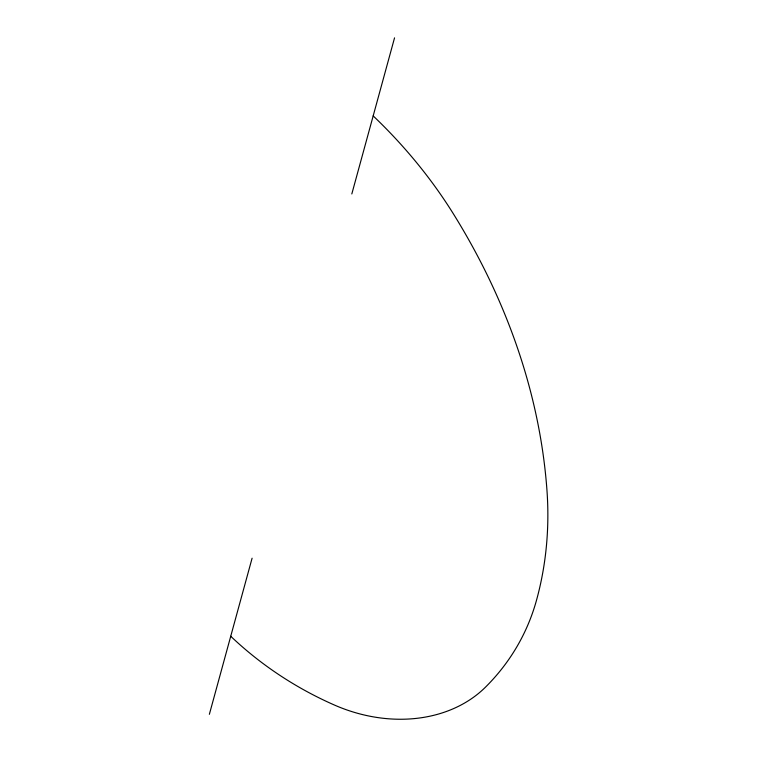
<?xml version="1.0" encoding="UTF-8"?>
<svg xmlns="http://www.w3.org/2000/svg" width="757" height="757" viewBox="0 0 757 757"><rect width="100%" height="100%" fill="white"/><g stroke="black" fill="none" stroke-linecap="round" stroke-linejoin="round"><path stroke-width="1.14" d="M209.367 714.305L252.1 558.202M351.816 193.953L394.548 37.85M373.182 115.906A464.23 375.094 26.4 0 1 454.115 215.026A701.323 566.662 26.4 0 1 546.923 489.807A464.23 375.094 26.4 0 1 536.628 599.799A296.413 239.496 26.4 0 1 485.597 687.044A140.565 113.569 26.4 0 1 334.471 705.06A296.413 239.496 26.4 0 1 230.734 636.259"/></g></svg>
